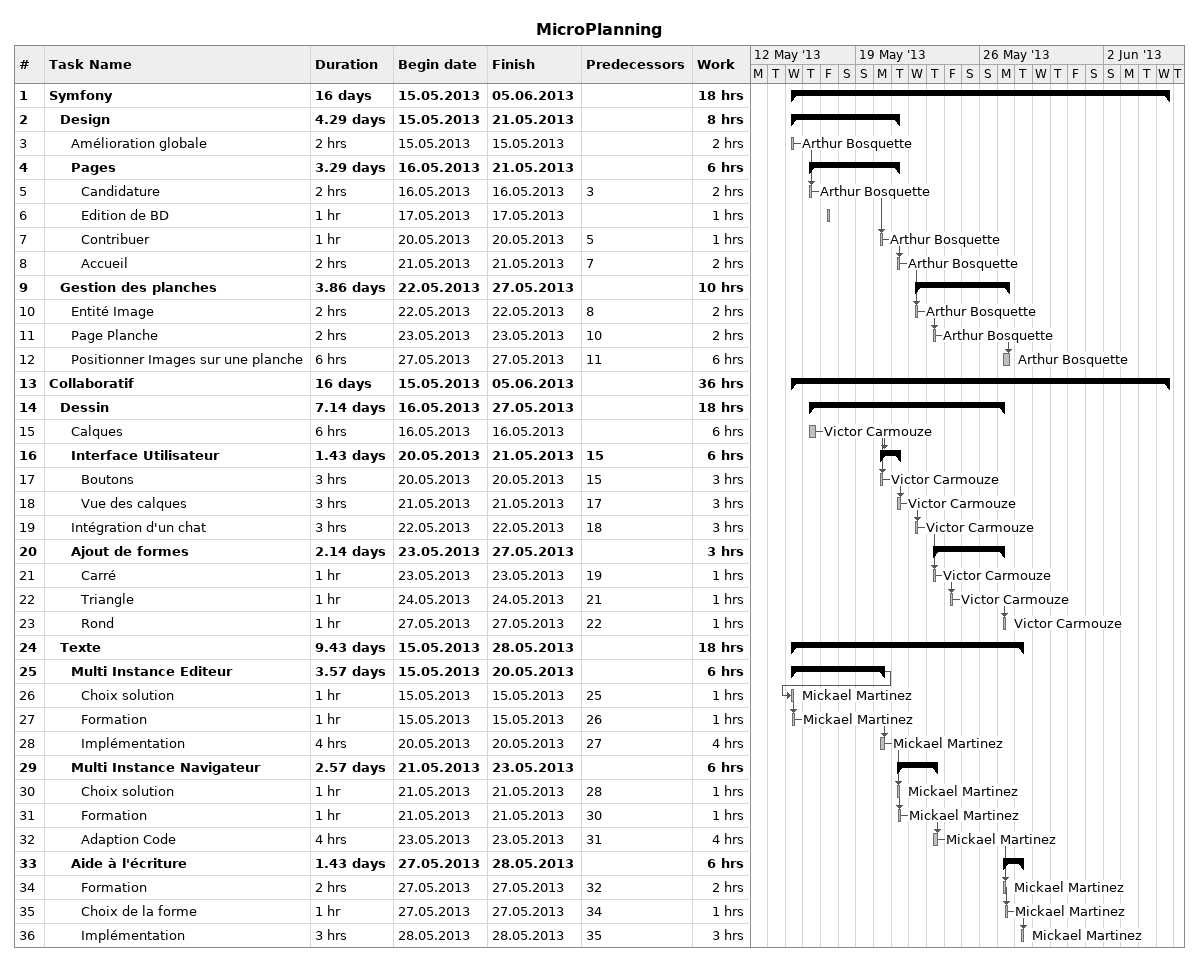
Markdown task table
MicroPlanning

| ID | Level | Task | Duration | Start | Finish | Predecessors | Resources | Work (h) |
|---|---|---|---|---|---|---|---|---|
| 1 | 1 | **Symfony** | 16d | 2013-05-15 | 2013-06-05 |  |  | 18 |
| 2 | 2 | **Design** | 4.29d | 2013-05-15 | 2013-05-21 |  |  | 8 |
| 3 | 3 | Amélioration globale | 2h | 2013-05-15 | 2013-05-15 |  | Arthur Bosquette | 2 |
| 4 | 3 | **Pages** | 3.29d | 2013-05-16 | 2013-05-21 |  |  | 6 |
| 5 | 4 | Candidature | 2h | 2013-05-16 | 2013-05-16 | 3 | Arthur Bosquette | 2 |
| 6 | 4 | Edition de BD | 1h | 2013-05-17 | 2013-05-17 |  |  | 1 |
| 7 | 4 | Contribuer | 1h | 2013-05-20 | 2013-05-20 | 5 | Arthur Bosquette | 1 |
| 8 | 4 | Accueil | 2h | 2013-05-21 | 2013-05-21 | 7 | Arthur Bosquette | 2 |
| 9 | 2 | **Gestion des planches** | 3.86d | 2013-05-22 | 2013-05-27 |  |  | 10 |
| 10 | 3 | Entité Image | 2h | 2013-05-22 | 2013-05-22 | 8 | Arthur Bosquette | 2 |
| 11 | 3 | Page Planche | 2h | 2013-05-23 | 2013-05-23 | 10 | Arthur Bosquette | 2 |
| 12 | 3 | Positionner Images sur une planche | 6h | 2013-05-27 | 2013-05-27 | 11 | Arthur Bosquette | 6 |
| 13 | 1 | **Collaboratif** | 16d | 2013-05-15 | 2013-06-05 |  |  | 36 |
| 14 | 2 | **Dessin** | 7.14d | 2013-05-16 | 2013-05-27 |  |  | 18 |
| 15 | 3 | Calques | 6h | 2013-05-16 | 2013-05-16 |  | Victor Carmouze | 6 |
| 16 | 3 | **Interface Utilisateur** | 1.43d | 2013-05-20 | 2013-05-21 | 15 |  | 6 |
| 17 | 4 | Boutons | 3h | 2013-05-20 | 2013-05-20 | 15 | Victor Carmouze | 3 |
| 18 | 4 | Vue des calques | 3h | 2013-05-21 | 2013-05-21 | 17 | Victor Carmouze | 3 |
| 19 | 3 | Intégration d'un chat | 3h | 2013-05-22 | 2013-05-22 | 18 | Victor Carmouze | 3 |
| 20 | 3 | **Ajout de formes** | 2.14d | 2013-05-23 | 2013-05-27 |  |  | 3 |
| 21 | 4 | Carré | 1h | 2013-05-23 | 2013-05-23 | 19 | Victor Carmouze | 1 |
| 22 | 4 | Triangle | 1h | 2013-05-24 | 2013-05-24 | 21 | Victor Carmouze | 1 |
| 23 | 4 | Rond | 1h | 2013-05-27 | 2013-05-27 | 22 | Victor Carmouze | 1 |
| 24 | 2 | **Texte** | 9.43d | 2013-05-15 | 2013-05-28 |  |  | 18 |
| 25 | 3 | **Multi Instance Editeur** | 3.57d | 2013-05-15 | 2013-05-20 |  |  | 6 |
| 26 | 4 | Choix solution | 1h | 2013-05-15 | 2013-05-15 | 25 | Mickael Martinez | 1 |
| 27 | 4 | Formation | 1h | 2013-05-15 | 2013-05-15 | 26 | Mickael Martinez | 1 |
| 28 | 4 | Implémentation | 4h | 2013-05-20 | 2013-05-20 | 27 | Mickael Martinez | 4 |
| 29 | 3 | **Multi Instance Navigateur** | 2.57d | 2013-05-21 | 2013-05-23 |  |  | 6 |
| 30 | 4 | Choix solution | 1h | 2013-05-21 | 2013-05-21 | 28 | Mickael Martinez | 1 |
| 31 | 4 | Formation | 1h | 2013-05-21 | 2013-05-21 | 30 | Mickael Martinez | 1 |
| 32 | 4 | Adaption Code | 4h | 2013-05-23 | 2013-05-23 | 31 | Mickael Martinez | 4 |
| 33 | 3 | **Aide à l'écriture** | 1.43d | 2013-05-27 | 2013-05-28 |  |  | 6 |
| 34 | 4 | Formation | 2h | 2013-05-27 | 2013-05-27 | 32 | Mickael Martinez | 2 |
| 35 | 4 | Choix de la forme | 1h | 2013-05-27 | 2013-05-27 | 34 | Mickael Martinez | 1 |
| 36 | 4 | Implémentation | 3h | 2013-05-28 | 2013-05-28 | 35 | Mickael Martinez | 3 |
